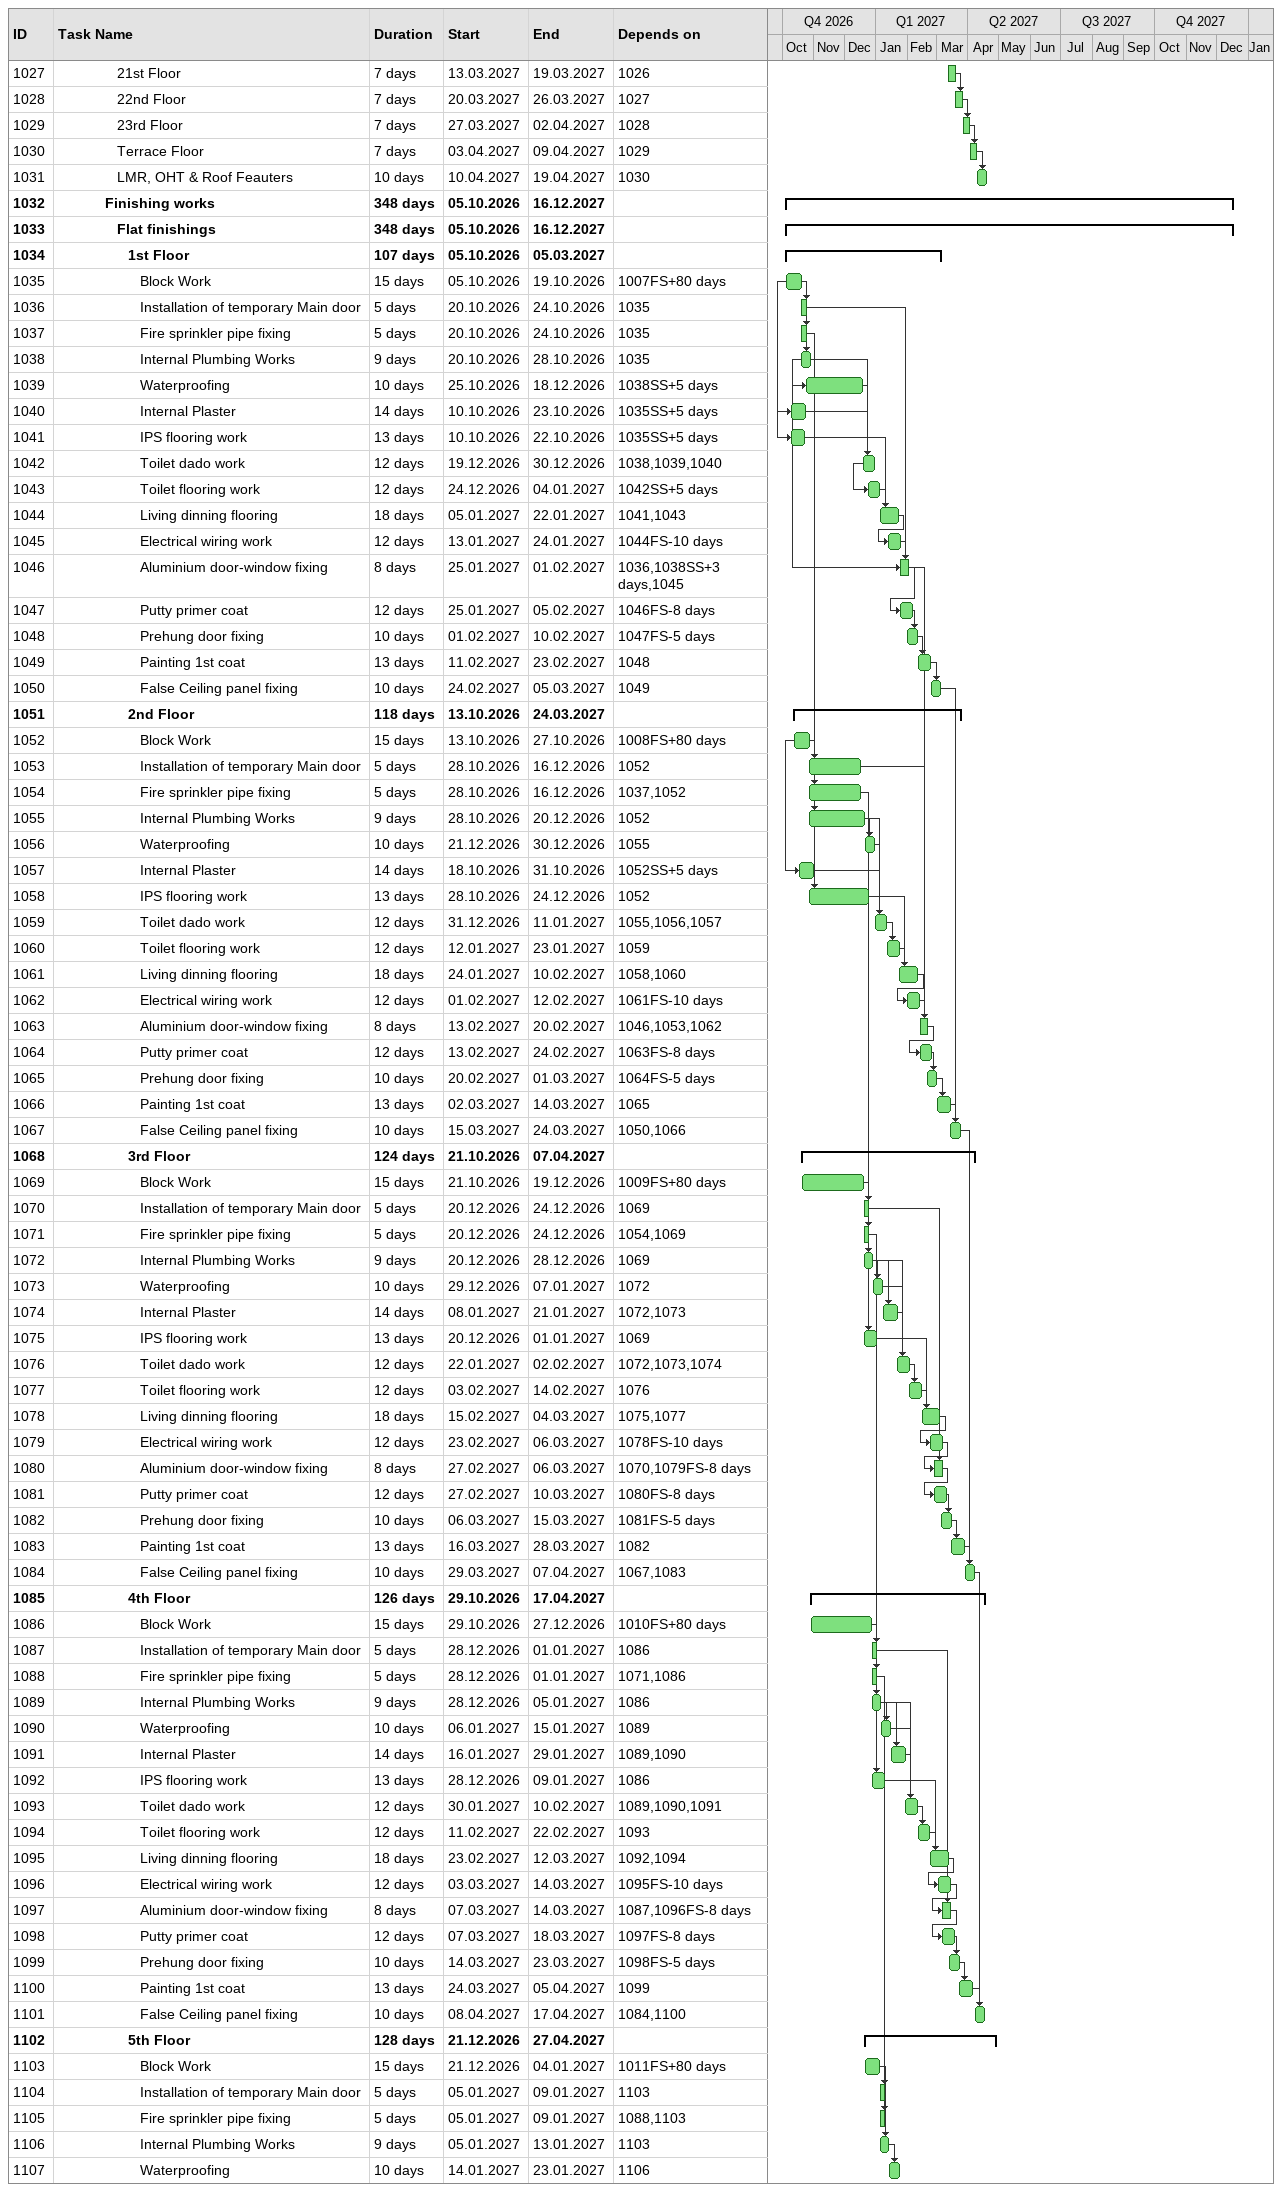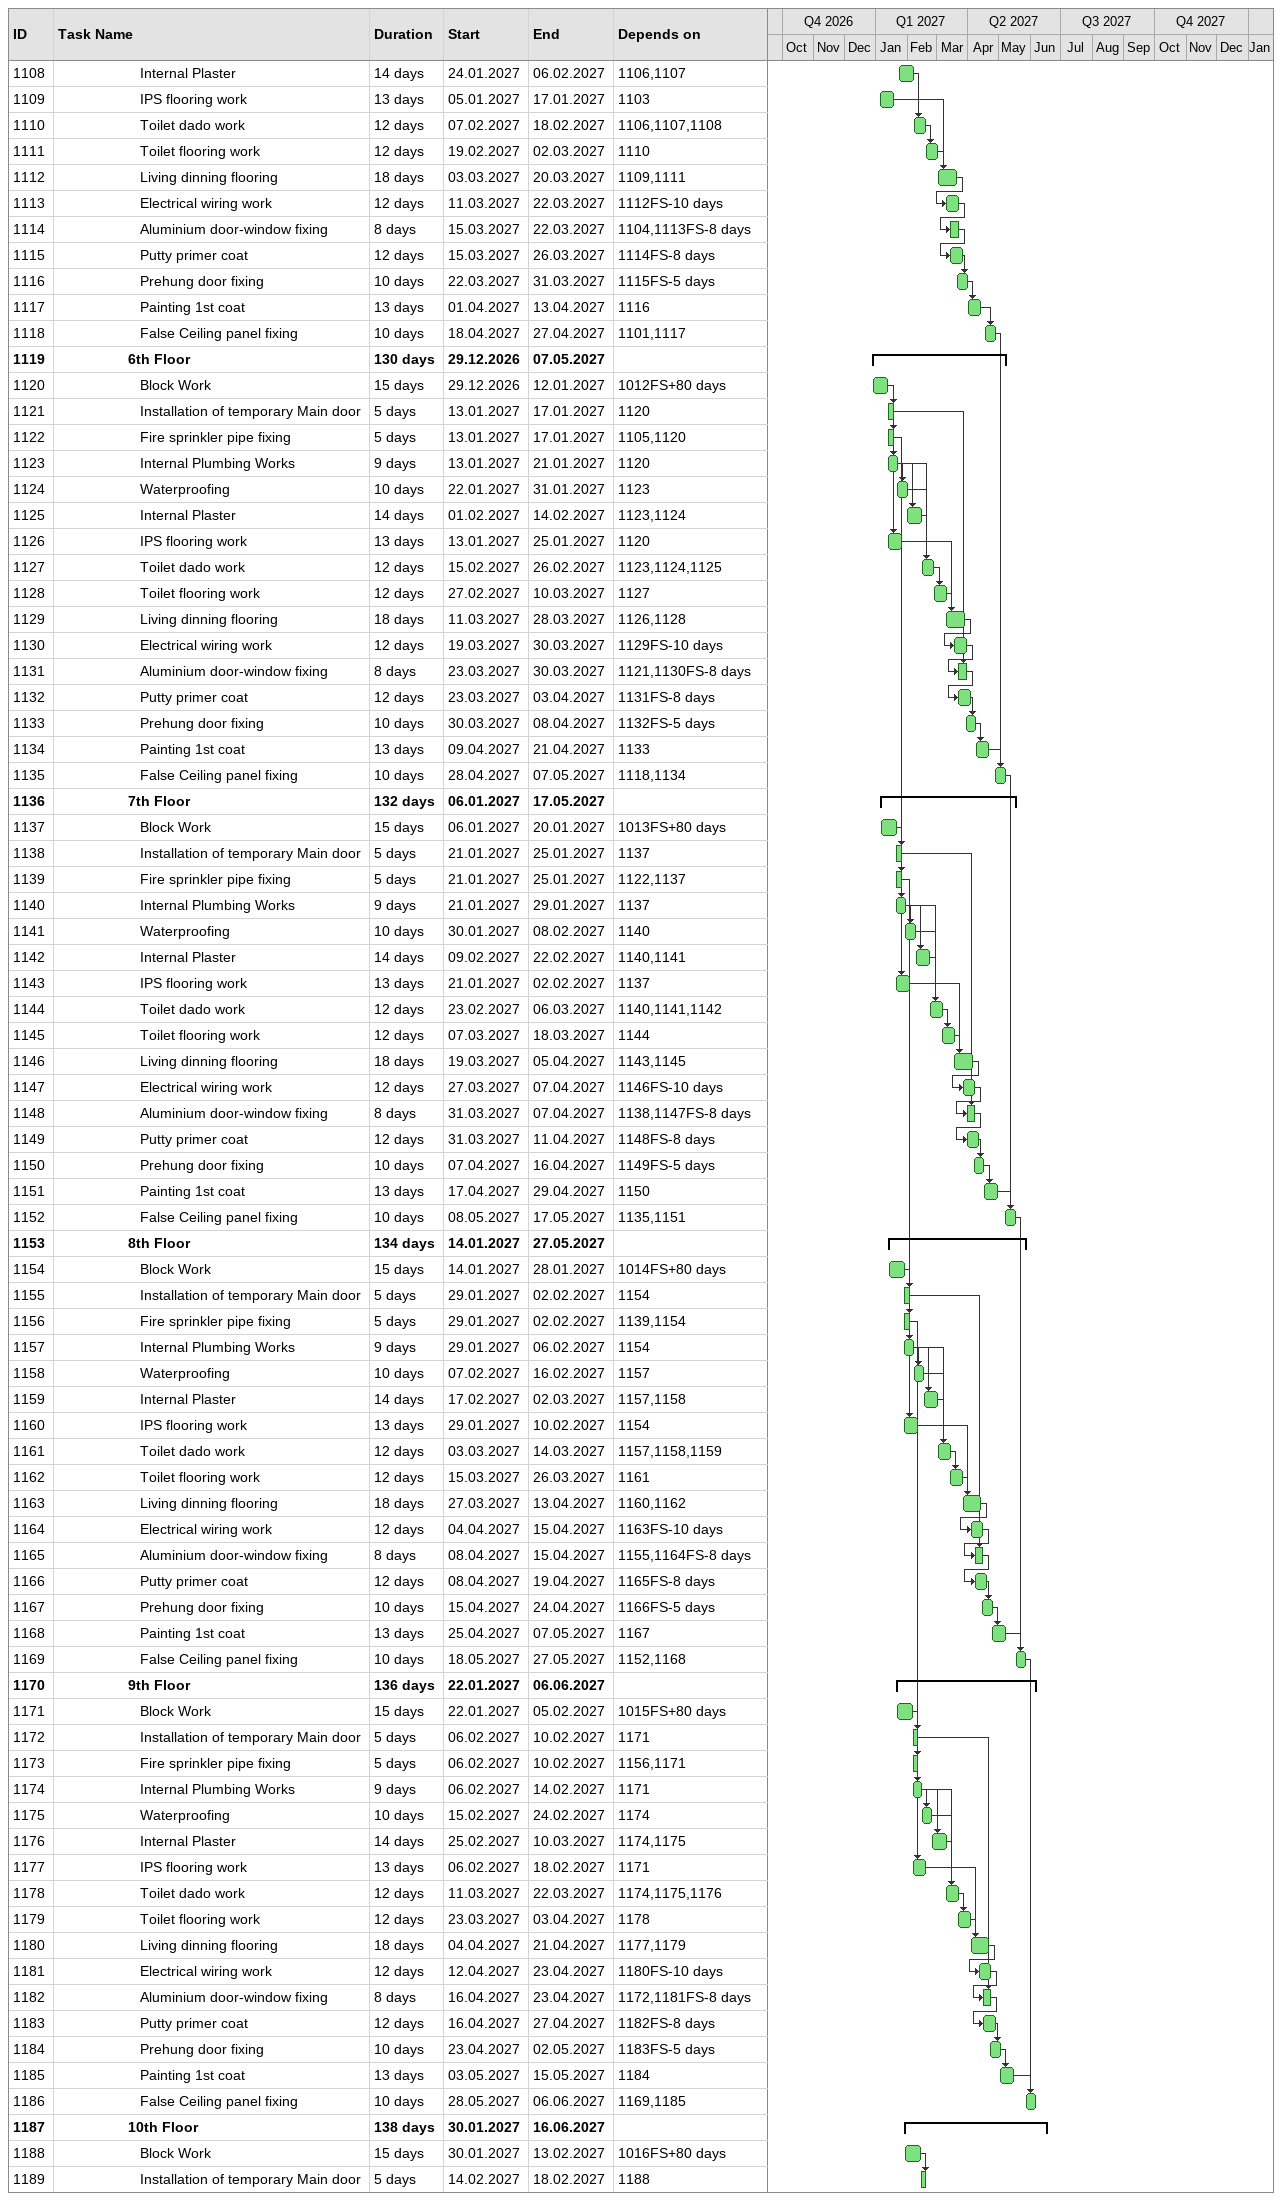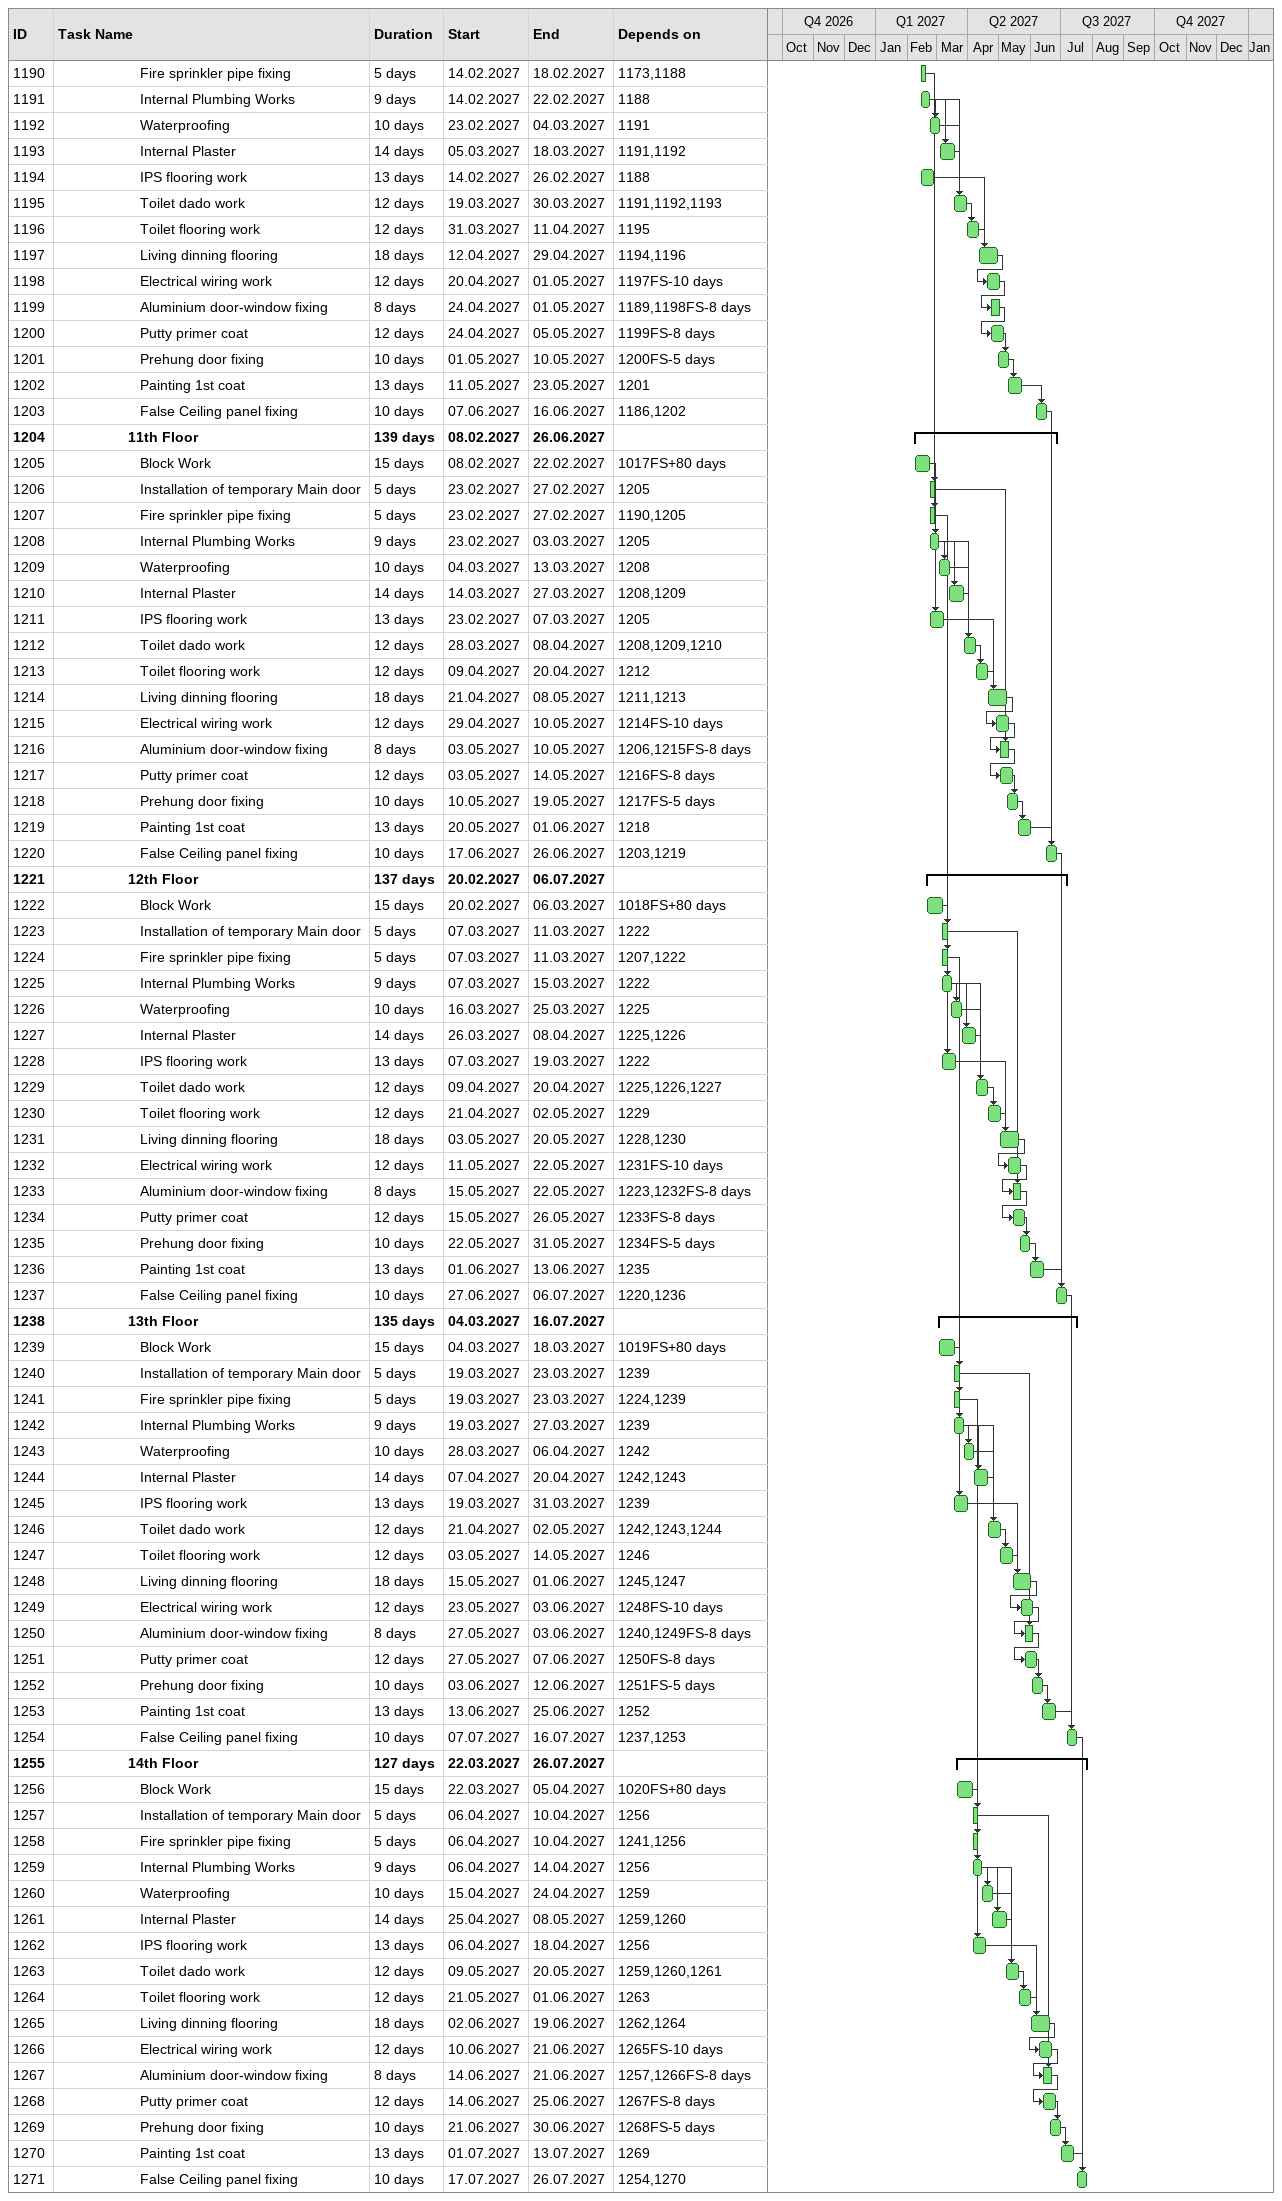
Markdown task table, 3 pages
| ID | Level | Task | Duration | Start | Finish | Predecessors |
|---|---|---|---|---|---|---|
| 1027 | 6 | 21st Floor | 7d | 2027-03-13 | 2027-03-19 | 1026 |
| 1028 | 6 | 22nd Floor | 7d | 2027-03-20 | 2027-03-26 | 1027 |
| 1029 | 6 | 23rd Floor | 7d | 2027-03-27 | 2027-04-02 | 1028 |
| 1030 | 6 | Terrace Floor | 7d | 2027-04-03 | 2027-04-09 | 1029 |
| 1031 | 6 | LMR, OHT & Roof Feauters | 10d | 2027-04-10 | 2027-04-19 | 1030 |
| 1032 | 5 | **Finishing works** | 348d | 2026-10-05 | 2027-12-16 |  |
| 1033 | 6 | **Flat finishings** | 348d | 2026-10-05 | 2027-12-16 |  |
| 1034 | 7 | **1st Floor** | 107d | 2026-10-05 | 2027-03-05 |  |
| 1035 | 8 | Block Work | 15d | 2026-10-05 | 2026-10-19 | 1007FS+80d |
| 1036 | 8 | Installation of temporary Main door | 5d | 2026-10-20 | 2026-10-24 | 1035 |
| 1037 | 8 | Fire sprinkler pipe fixing | 5d | 2026-10-20 | 2026-10-24 | 1035 |
| 1038 | 8 | Internal Plumbing Works | 9d | 2026-10-20 | 2026-10-28 | 1035 |
| 1039 | 8 | Waterproofing | 10d | 2026-10-25 | 2026-12-18 | 1038SS+5d |
| 1040 | 8 | Internal Plaster | 14d | 2026-10-10 | 2026-10-23 | 1035SS+5d |
| 1041 | 8 | IPS flooring work | 13d | 2026-10-10 | 2026-10-22 | 1035SS+5d |
| 1042 | 8 | Toilet dado work | 12d | 2026-12-19 | 2026-12-30 | 1038, 1039, 1040 |
| 1043 | 8 | Toilet flooring work | 12d | 2026-12-24 | 2027-01-04 | 1042SS+5d |
| 1044 | 8 | Living dinning flooring | 18d | 2027-01-05 | 2027-01-22 | 1041, 1043 |
| 1045 | 8 | Electrical wiring work | 12d | 2027-01-13 | 2027-01-24 | 1044FS-10d |
| 1046 | 8 | Aluminium door-window fixing | 8d | 2027-01-25 | 2027-02-01 | 1036, 1038SS+3d, 1045 |
| 1047 | 8 | Putty primer coat | 12d | 2027-01-25 | 2027-02-05 | 1046FS-8d |
| 1048 | 8 | Prehung door fixing | 10d | 2027-02-01 | 2027-02-10 | 1047FS-5d |
| 1049 | 8 | Painting 1st coat | 13d | 2027-02-11 | 2027-02-23 | 1048 |
| 1050 | 8 | False Ceiling panel fixing | 10d | 2027-02-24 | 2027-03-05 | 1049 |
| 1051 | 7 | **2nd Floor** | 118d | 2026-10-13 | 2027-03-24 |  |
| 1052 | 8 | Block Work | 15d | 2026-10-13 | 2026-10-27 | 1008FS+80d |
| 1053 | 8 | Installation of temporary Main door | 5d | 2026-10-28 | 2026-12-16 | 1052 |
| 1054 | 8 | Fire sprinkler pipe fixing | 5d | 2026-10-28 | 2026-12-16 | 1037, 1052 |
| 1055 | 8 | Internal Plumbing Works | 9d | 2026-10-28 | 2026-12-20 | 1052 |
| 1056 | 8 | Waterproofing | 10d | 2026-12-21 | 2026-12-30 | 1055 |
| 1057 | 8 | Internal Plaster | 14d | 2026-10-18 | 2026-10-31 | 1052SS+5d |
| 1058 | 8 | IPS flooring work | 13d | 2026-10-28 | 2026-12-24 | 1052 |
| 1059 | 8 | Toilet dado work | 12d | 2026-12-31 | 2027-01-11 | 1055, 1056, 1057 |
| 1060 | 8 | Toilet flooring work | 12d | 2027-01-12 | 2027-01-23 | 1059 |
| 1061 | 8 | Living dinning flooring | 18d | 2027-01-24 | 2027-02-10 | 1058, 1060 |
| 1062 | 8 | Electrical wiring work | 12d | 2027-02-01 | 2027-02-12 | 1061FS-10d |
| 1063 | 8 | Aluminium door-window fixing | 8d | 2027-02-13 | 2027-02-20 | 1046, 1053, 1062 |
| 1064 | 8 | Putty primer coat | 12d | 2027-02-13 | 2027-02-24 | 1063FS-8d |
| 1065 | 8 | Prehung door fixing | 10d | 2027-02-20 | 2027-03-01 | 1064FS-5d |
| 1066 | 8 | Painting 1st coat | 13d | 2027-03-02 | 2027-03-14 | 1065 |
| 1067 | 8 | False Ceiling panel fixing | 10d | 2027-03-15 | 2027-03-24 | 1050, 1066 |
| 1068 | 7 | **3rd Floor** | 124d | 2026-10-21 | 2027-04-07 |  |
| 1069 | 8 | Block Work | 15d | 2026-10-21 | 2026-12-19 | 1009FS+80d |
| 1070 | 8 | Installation of temporary Main door | 5d | 2026-12-20 | 2026-12-24 | 1069 |
| 1071 | 8 | Fire sprinkler pipe fixing | 5d | 2026-12-20 | 2026-12-24 | 1054, 1069 |
| 1072 | 8 | Internal Plumbing Works | 9d | 2026-12-20 | 2026-12-28 | 1069 |
| 1073 | 8 | Waterproofing | 10d | 2026-12-29 | 2027-01-07 | 1072 |
| 1074 | 8 | Internal Plaster | 14d | 2027-01-08 | 2027-01-21 | 1072, 1073 |
| 1075 | 8 | IPS flooring work | 13d | 2026-12-20 | 2027-01-01 | 1069 |
| 1076 | 8 | Toilet dado work | 12d | 2027-01-22 | 2027-02-02 | 1072, 1073, 1074 |
| 1077 | 8 | Toilet flooring work | 12d | 2027-02-03 | 2027-02-14 | 1076 |
| 1078 | 8 | Living dinning flooring | 18d | 2027-02-15 | 2027-03-04 | 1075, 1077 |
| 1079 | 8 | Electrical wiring work | 12d | 2027-02-23 | 2027-03-06 | 1078FS-10d |
| 1080 | 8 | Aluminium door-window fixing | 8d | 2027-02-27 | 2027-03-06 | 1070, 1079FS-8d |
| 1081 | 8 | Putty primer coat | 12d | 2027-02-27 | 2027-03-10 | 1080FS-8d |
| 1082 | 8 | Prehung door fixing | 10d | 2027-03-06 | 2027-03-15 | 1081FS-5d |
| 1083 | 8 | Painting 1st coat | 13d | 2027-03-16 | 2027-03-28 | 1082 |
| 1084 | 8 | False Ceiling panel fixing | 10d | 2027-03-29 | 2027-04-07 | 1067, 1083 |
| 1085 | 7 | **4th Floor** | 126d | 2026-10-29 | 2027-04-17 |  |
| 1086 | 8 | Block Work | 15d | 2026-10-29 | 2026-12-27 | 1010FS+80d |
| 1087 | 8 | Installation of temporary Main door | 5d | 2026-12-28 | 2027-01-01 | 1086 |
| 1088 | 8 | Fire sprinkler pipe fixing | 5d | 2026-12-28 | 2027-01-01 | 1071, 1086 |
| 1089 | 8 | Internal Plumbing Works | 9d | 2026-12-28 | 2027-01-05 | 1086 |
| 1090 | 8 | Waterproofing | 10d | 2027-01-06 | 2027-01-15 | 1089 |
| 1091 | 8 | Internal Plaster | 14d | 2027-01-16 | 2027-01-29 | 1089, 1090 |
| 1092 | 8 | IPS flooring work | 13d | 2026-12-28 | 2027-01-09 | 1086 |
| 1093 | 8 | Toilet dado work | 12d | 2027-01-30 | 2027-02-10 | 1089, 1090, 1091 |
| 1094 | 8 | Toilet flooring work | 12d | 2027-02-11 | 2027-02-22 | 1093 |
| 1095 | 8 | Living dinning flooring | 18d | 2027-02-23 | 2027-03-12 | 1092, 1094 |
| 1096 | 8 | Electrical wiring work | 12d | 2027-03-03 | 2027-03-14 | 1095FS-10d |
| 1097 | 8 | Aluminium door-window fixing | 8d | 2027-03-07 | 2027-03-14 | 1087, 1096FS-8d |
| 1098 | 8 | Putty primer coat | 12d | 2027-03-07 | 2027-03-18 | 1097FS-8d |
| 1099 | 8 | Prehung door fixing | 10d | 2027-03-14 | 2027-03-23 | 1098FS-5d |
| 1100 | 8 | Painting 1st coat | 13d | 2027-03-24 | 2027-04-05 | 1099 |
| 1101 | 8 | False Ceiling panel fixing | 10d | 2027-04-08 | 2027-04-17 | 1084, 1100 |
| 1102 | 7 | **5th Floor** | 128d | 2026-12-21 | 2027-04-27 |  |
| 1103 | 8 | Block Work | 15d | 2026-12-21 | 2027-01-04 | 1011FS+80d |
| 1104 | 8 | Installation of temporary Main door | 5d | 2027-01-05 | 2027-01-09 | 1103 |
| 1105 | 8 | Fire sprinkler pipe fixing | 5d | 2027-01-05 | 2027-01-09 | 1088, 1103 |
| 1106 | 8 | Internal Plumbing Works | 9d | 2027-01-05 | 2027-01-13 | 1103 |
| 1107 | 8 | Waterproofing | 10d | 2027-01-14 | 2027-01-23 | 1106 |
| 1108 | 8 | Internal Plaster | 14d | 2027-01-24 | 2027-02-06 | 1106, 1107 |
| 1109 | 8 | IPS flooring work | 13d | 2027-01-05 | 2027-01-17 | 1103 |
| 1110 | 8 | Toilet dado work | 12d | 2027-02-07 | 2027-02-18 | 1106, 1107, 1108 |
| 1111 | 8 | Toilet flooring work | 12d | 2027-02-19 | 2027-03-02 | 1110 |
| 1112 | 8 | Living dinning flooring | 18d | 2027-03-03 | 2027-03-20 | 1109, 1111 |
| 1113 | 8 | Electrical wiring work | 12d | 2027-03-11 | 2027-03-22 | 1112FS-10d |
| 1114 | 8 | Aluminium door-window fixing | 8d | 2027-03-15 | 2027-03-22 | 1104, 1113FS-8d |
| 1115 | 8 | Putty primer coat | 12d | 2027-03-15 | 2027-03-26 | 1114FS-8d |
| 1116 | 8 | Prehung door fixing | 10d | 2027-03-22 | 2027-03-31 | 1115FS-5d |
| 1117 | 8 | Painting 1st coat | 13d | 2027-04-01 | 2027-04-13 | 1116 |
| 1118 | 8 | False Ceiling panel fixing | 10d | 2027-04-18 | 2027-04-27 | 1101, 1117 |
| 1119 | 7 | **6th Floor** | 130d | 2026-12-29 | 2027-05-07 |  |
| 1120 | 8 | Block Work | 15d | 2026-12-29 | 2027-01-12 | 1012FS+80d |
| 1121 | 8 | Installation of temporary Main door | 5d | 2027-01-13 | 2027-01-17 | 1120 |
| 1122 | 8 | Fire sprinkler pipe fixing | 5d | 2027-01-13 | 2027-01-17 | 1105, 1120 |
| 1123 | 8 | Internal Plumbing Works | 9d | 2027-01-13 | 2027-01-21 | 1120 |
| 1124 | 8 | Waterproofing | 10d | 2027-01-22 | 2027-01-31 | 1123 |
| 1125 | 8 | Internal Plaster | 14d | 2027-02-01 | 2027-02-14 | 1123, 1124 |
| 1126 | 8 | IPS flooring work | 13d | 2027-01-13 | 2027-01-25 | 1120 |
| 1127 | 8 | Toilet dado work | 12d | 2027-02-15 | 2027-02-26 | 1123, 1124, 1125 |
| 1128 | 8 | Toilet flooring work | 12d | 2027-02-27 | 2027-03-10 | 1127 |
| 1129 | 8 | Living dinning flooring | 18d | 2027-03-11 | 2027-03-28 | 1126, 1128 |
| 1130 | 8 | Electrical wiring work | 12d | 2027-03-19 | 2027-03-30 | 1129FS-10d |
| 1131 | 8 | Aluminium door-window fixing | 8d | 2027-03-23 | 2027-03-30 | 1121, 1130FS-8d |
| 1132 | 8 | Putty primer coat | 12d | 2027-03-23 | 2027-04-03 | 1131FS-8d |
| 1133 | 8 | Prehung door fixing | 10d | 2027-03-30 | 2027-04-08 | 1132FS-5d |
| 1134 | 8 | Painting 1st coat | 13d | 2027-04-09 | 2027-04-21 | 1133 |
| 1135 | 8 | False Ceiling panel fixing | 10d | 2027-04-28 | 2027-05-07 | 1118, 1134 |
| 1136 | 7 | **7th Floor** | 132d | 2027-01-06 | 2027-05-17 |  |
| 1137 | 8 | Block Work | 15d | 2027-01-06 | 2027-01-20 | 1013FS+80d |
| 1138 | 8 | Installation of temporary Main door | 5d | 2027-01-21 | 2027-01-25 | 1137 |
| 1139 | 8 | Fire sprinkler pipe fixing | 5d | 2027-01-21 | 2027-01-25 | 1122, 1137 |
| 1140 | 8 | Internal Plumbing Works | 9d | 2027-01-21 | 2027-01-29 | 1137 |
| 1141 | 8 | Waterproofing | 10d | 2027-01-30 | 2027-02-08 | 1140 |
| 1142 | 8 | Internal Plaster | 14d | 2027-02-09 | 2027-02-22 | 1140, 1141 |
| 1143 | 8 | IPS flooring work | 13d | 2027-01-21 | 2027-02-02 | 1137 |
| 1144 | 8 | Toilet dado work | 12d | 2027-02-23 | 2027-03-06 | 1140, 1141, 1142 |
| 1145 | 8 | Toilet flooring work | 12d | 2027-03-07 | 2027-03-18 | 1144 |
| 1146 | 8 | Living dinning flooring | 18d | 2027-03-19 | 2027-04-05 | 1143, 1145 |
| 1147 | 8 | Electrical wiring work | 12d | 2027-03-27 | 2027-04-07 | 1146FS-10d |
| 1148 | 8 | Aluminium door-window fixing | 8d | 2027-03-31 | 2027-04-07 | 1138, 1147FS-8d |
| 1149 | 8 | Putty primer coat | 12d | 2027-03-31 | 2027-04-11 | 1148FS-8d |
| 1150 | 8 | Prehung door fixing | 10d | 2027-04-07 | 2027-04-16 | 1149FS-5d |
| 1151 | 8 | Painting 1st coat | 13d | 2027-04-17 | 2027-04-29 | 1150 |
| 1152 | 8 | False Ceiling panel fixing | 10d | 2027-05-08 | 2027-05-17 | 1135, 1151 |
| 1153 | 7 | **8th Floor** | 134d | 2027-01-14 | 2027-05-27 |  |
| 1154 | 8 | Block Work | 15d | 2027-01-14 | 2027-01-28 | 1014FS+80d |
| 1155 | 8 | Installation of temporary Main door | 5d | 2027-01-29 | 2027-02-02 | 1154 |
| 1156 | 8 | Fire sprinkler pipe fixing | 5d | 2027-01-29 | 2027-02-02 | 1139, 1154 |
| 1157 | 8 | Internal Plumbing Works | 9d | 2027-01-29 | 2027-02-06 | 1154 |
| 1158 | 8 | Waterproofing | 10d | 2027-02-07 | 2027-02-16 | 1157 |
| 1159 | 8 | Internal Plaster | 14d | 2027-02-17 | 2027-03-02 | 1157, 1158 |
| 1160 | 8 | IPS flooring work | 13d | 2027-01-29 | 2027-02-10 | 1154 |
| 1161 | 8 | Toilet dado work | 12d | 2027-03-03 | 2027-03-14 | 1157, 1158, 1159 |
| 1162 | 8 | Toilet flooring work | 12d | 2027-03-15 | 2027-03-26 | 1161 |
| 1163 | 8 | Living dinning flooring | 18d | 2027-03-27 | 2027-04-13 | 1160, 1162 |
| 1164 | 8 | Electrical wiring work | 12d | 2027-04-04 | 2027-04-15 | 1163FS-10d |
| 1165 | 8 | Aluminium door-window fixing | 8d | 2027-04-08 | 2027-04-15 | 1155, 1164FS-8d |
| 1166 | 8 | Putty primer coat | 12d | 2027-04-08 | 2027-04-19 | 1165FS-8d |
| 1167 | 8 | Prehung door fixing | 10d | 2027-04-15 | 2027-04-24 | 1166FS-5d |
| 1168 | 8 | Painting 1st coat | 13d | 2027-04-25 | 2027-05-07 | 1167 |
| 1169 | 8 | False Ceiling panel fixing | 10d | 2027-05-18 | 2027-05-27 | 1152, 1168 |
| 1170 | 7 | **9th Floor** | 136d | 2027-01-22 | 2027-06-06 |  |
| 1171 | 8 | Block Work | 15d | 2027-01-22 | 2027-02-05 | 1015FS+80d |
| 1172 | 8 | Installation of temporary Main door | 5d | 2027-02-06 | 2027-02-10 | 1171 |
| 1173 | 8 | Fire sprinkler pipe fixing | 5d | 2027-02-06 | 2027-02-10 | 1156, 1171 |
| 1174 | 8 | Internal Plumbing Works | 9d | 2027-02-06 | 2027-02-14 | 1171 |
| 1175 | 8 | Waterproofing | 10d | 2027-02-15 | 2027-02-24 | 1174 |
| 1176 | 8 | Internal Plaster | 14d | 2027-02-25 | 2027-03-10 | 1174, 1175 |
| 1177 | 8 | IPS flooring work | 13d | 2027-02-06 | 2027-02-18 | 1171 |
| 1178 | 8 | Toilet dado work | 12d | 2027-03-11 | 2027-03-22 | 1174, 1175, 1176 |
| 1179 | 8 | Toilet flooring work | 12d | 2027-03-23 | 2027-04-03 | 1178 |
| 1180 | 8 | Living dinning flooring | 18d | 2027-04-04 | 2027-04-21 | 1177, 1179 |
| 1181 | 8 | Electrical wiring work | 12d | 2027-04-12 | 2027-04-23 | 1180FS-10d |
| 1182 | 8 | Aluminium door-window fixing | 8d | 2027-04-16 | 2027-04-23 | 1172, 1181FS-8d |
| 1183 | 8 | Putty primer coat | 12d | 2027-04-16 | 2027-04-27 | 1182FS-8d |
| 1184 | 8 | Prehung door fixing | 10d | 2027-04-23 | 2027-05-02 | 1183FS-5d |
| 1185 | 8 | Painting 1st coat | 13d | 2027-05-03 | 2027-05-15 | 1184 |
| 1186 | 8 | False Ceiling panel fixing | 10d | 2027-05-28 | 2027-06-06 | 1169, 1185 |
| 1187 | 7 | **10th Floor** | 138d | 2027-01-30 | 2027-06-16 |  |
| 1188 | 8 | Block Work | 15d | 2027-01-30 | 2027-02-13 | 1016FS+80d |
| 1189 | 8 | Installation of temporary Main door | 5d | 2027-02-14 | 2027-02-18 | 1188 |
| 1190 | 8 | Fire sprinkler pipe fixing | 5d | 2027-02-14 | 2027-02-18 | 1173, 1188 |
| 1191 | 8 | Internal Plumbing Works | 9d | 2027-02-14 | 2027-02-22 | 1188 |
| 1192 | 8 | Waterproofing | 10d | 2027-02-23 | 2027-03-04 | 1191 |
| 1193 | 8 | Internal Plaster | 14d | 2027-03-05 | 2027-03-18 | 1191, 1192 |
| 1194 | 8 | IPS flooring work | 13d | 2027-02-14 | 2027-02-26 | 1188 |
| 1195 | 8 | Toilet dado work | 12d | 2027-03-19 | 2027-03-30 | 1191, 1192, 1193 |
| 1196 | 8 | Toilet flooring work | 12d | 2027-03-31 | 2027-04-11 | 1195 |
| 1197 | 8 | Living dinning flooring | 18d | 2027-04-12 | 2027-04-29 | 1194, 1196 |
| 1198 | 8 | Electrical wiring work | 12d | 2027-04-20 | 2027-05-01 | 1197FS-10d |
| 1199 | 8 | Aluminium door-window fixing | 8d | 2027-04-24 | 2027-05-01 | 1189, 1198FS-8d |
| 1200 | 8 | Putty primer coat | 12d | 2027-04-24 | 2027-05-05 | 1199FS-8d |
| 1201 | 8 | Prehung door fixing | 10d | 2027-05-01 | 2027-05-10 | 1200FS-5d |
| 1202 | 8 | Painting 1st coat | 13d | 2027-05-11 | 2027-05-23 | 1201 |
| 1203 | 8 | False Ceiling panel fixing | 10d | 2027-06-07 | 2027-06-16 | 1186, 1202 |
| 1204 | 7 | **11th Floor** | 139d | 2027-02-08 | 2027-06-26 |  |
| 1205 | 8 | Block Work | 15d | 2027-02-08 | 2027-02-22 | 1017FS+80d |
| 1206 | 8 | Installation of temporary Main door | 5d | 2027-02-23 | 2027-02-27 | 1205 |
| 1207 | 8 | Fire sprinkler pipe fixing | 5d | 2027-02-23 | 2027-02-27 | 1190, 1205 |
| 1208 | 8 | Internal Plumbing Works | 9d | 2027-02-23 | 2027-03-03 | 1205 |
| 1209 | 8 | Waterproofing | 10d | 2027-03-04 | 2027-03-13 | 1208 |
| 1210 | 8 | Internal Plaster | 14d | 2027-03-14 | 2027-03-27 | 1208, 1209 |
| 1211 | 8 | IPS flooring work | 13d | 2027-02-23 | 2027-03-07 | 1205 |
| 1212 | 8 | Toilet dado work | 12d | 2027-03-28 | 2027-04-08 | 1208, 1209, 1210 |
| 1213 | 8 | Toilet flooring work | 12d | 2027-04-09 | 2027-04-20 | 1212 |
| 1214 | 8 | Living dinning flooring | 18d | 2027-04-21 | 2027-05-08 | 1211, 1213 |
| 1215 | 8 | Electrical wiring work | 12d | 2027-04-29 | 2027-05-10 | 1214FS-10d |
| 1216 | 8 | Aluminium door-window fixing | 8d | 2027-05-03 | 2027-05-10 | 1206, 1215FS-8d |
| 1217 | 8 | Putty primer coat | 12d | 2027-05-03 | 2027-05-14 | 1216FS-8d |
| 1218 | 8 | Prehung door fixing | 10d | 2027-05-10 | 2027-05-19 | 1217FS-5d |
| 1219 | 8 | Painting 1st coat | 13d | 2027-05-20 | 2027-06-01 | 1218 |
| 1220 | 8 | False Ceiling panel fixing | 10d | 2027-06-17 | 2027-06-26 | 1203, 1219 |
| 1221 | 7 | **12th Floor** | 137d | 2027-02-20 | 2027-07-06 |  |
| 1222 | 8 | Block Work | 15d | 2027-02-20 | 2027-03-06 | 1018FS+80d |
| 1223 | 8 | Installation of temporary Main door | 5d | 2027-03-07 | 2027-03-11 | 1222 |
| 1224 | 8 | Fire sprinkler pipe fixing | 5d | 2027-03-07 | 2027-03-11 | 1207, 1222 |
| 1225 | 8 | Internal Plumbing Works | 9d | 2027-03-07 | 2027-03-15 | 1222 |
| 1226 | 8 | Waterproofing | 10d | 2027-03-16 | 2027-03-25 | 1225 |
| 1227 | 8 | Internal Plaster | 14d | 2027-03-26 | 2027-04-08 | 1225, 1226 |
| 1228 | 8 | IPS flooring work | 13d | 2027-03-07 | 2027-03-19 | 1222 |
| 1229 | 8 | Toilet dado work | 12d | 2027-04-09 | 2027-04-20 | 1225, 1226, 1227 |
| 1230 | 8 | Toilet flooring work | 12d | 2027-04-21 | 2027-05-02 | 1229 |
| 1231 | 8 | Living dinning flooring | 18d | 2027-05-03 | 2027-05-20 | 1228, 1230 |
| 1232 | 8 | Electrical wiring work | 12d | 2027-05-11 | 2027-05-22 | 1231FS-10d |
| 1233 | 8 | Aluminium door-window fixing | 8d | 2027-05-15 | 2027-05-22 | 1223, 1232FS-8d |
| 1234 | 8 | Putty primer coat | 12d | 2027-05-15 | 2027-05-26 | 1233FS-8d |
| 1235 | 8 | Prehung door fixing | 10d | 2027-05-22 | 2027-05-31 | 1234FS-5d |
| 1236 | 8 | Painting 1st coat | 13d | 2027-06-01 | 2027-06-13 | 1235 |
| 1237 | 8 | False Ceiling panel fixing | 10d | 2027-06-27 | 2027-07-06 | 1220, 1236 |
| 1238 | 7 | **13th Floor** | 135d | 2027-03-04 | 2027-07-16 |  |
| 1239 | 8 | Block Work | 15d | 2027-03-04 | 2027-03-18 | 1019FS+80d |
| 1240 | 8 | Installation of temporary Main door | 5d | 2027-03-19 | 2027-03-23 | 1239 |
| 1241 | 8 | Fire sprinkler pipe fixing | 5d | 2027-03-19 | 2027-03-23 | 1224, 1239 |
| 1242 | 8 | Internal Plumbing Works | 9d | 2027-03-19 | 2027-03-27 | 1239 |
| 1243 | 8 | Waterproofing | 10d | 2027-03-28 | 2027-04-06 | 1242 |
| 1244 | 8 | Internal Plaster | 14d | 2027-04-07 | 2027-04-20 | 1242, 1243 |
| 1245 | 8 | IPS flooring work | 13d | 2027-03-19 | 2027-03-31 | 1239 |
| 1246 | 8 | Toilet dado work | 12d | 2027-04-21 | 2027-05-02 | 1242, 1243, 1244 |
| 1247 | 8 | Toilet flooring work | 12d | 2027-05-03 | 2027-05-14 | 1246 |
| 1248 | 8 | Living dinning flooring | 18d | 2027-05-15 | 2027-06-01 | 1245, 1247 |
| 1249 | 8 | Electrical wiring work | 12d | 2027-05-23 | 2027-06-03 | 1248FS-10d |
| 1250 | 8 | Aluminium door-window fixing | 8d | 2027-05-27 | 2027-06-03 | 1240, 1249FS-8d |
| 1251 | 8 | Putty primer coat | 12d | 2027-05-27 | 2027-06-07 | 1250FS-8d |
| 1252 | 8 | Prehung door fixing | 10d | 2027-06-03 | 2027-06-12 | 1251FS-5d |
| 1253 | 8 | Painting 1st coat | 13d | 2027-06-13 | 2027-06-25 | 1252 |
| 1254 | 8 | False Ceiling panel fixing | 10d | 2027-07-07 | 2027-07-16 | 1237, 1253 |
| 1255 | 7 | **14th Floor** | 127d | 2027-03-22 | 2027-07-26 |  |
| 1256 | 8 | Block Work | 15d | 2027-03-22 | 2027-04-05 | 1020FS+80d |
| 1257 | 8 | Installation of temporary Main door | 5d | 2027-04-06 | 2027-04-10 | 1256 |
| 1258 | 8 | Fire sprinkler pipe fixing | 5d | 2027-04-06 | 2027-04-10 | 1241, 1256 |
| 1259 | 8 | Internal Plumbing Works | 9d | 2027-04-06 | 2027-04-14 | 1256 |
| 1260 | 8 | Waterproofing | 10d | 2027-04-15 | 2027-04-24 | 1259 |
| 1261 | 8 | Internal Plaster | 14d | 2027-04-25 | 2027-05-08 | 1259, 1260 |
| 1262 | 8 | IPS flooring work | 13d | 2027-04-06 | 2027-04-18 | 1256 |
| 1263 | 8 | Toilet dado work | 12d | 2027-05-09 | 2027-05-20 | 1259, 1260, 1261 |
| 1264 | 8 | Toilet flooring work | 12d | 2027-05-21 | 2027-06-01 | 1263 |
| 1265 | 8 | Living dinning flooring | 18d | 2027-06-02 | 2027-06-19 | 1262, 1264 |
| 1266 | 8 | Electrical wiring work | 12d | 2027-06-10 | 2027-06-21 | 1265FS-10d |
| 1267 | 8 | Aluminium door-window fixing | 8d | 2027-06-14 | 2027-06-21 | 1257, 1266FS-8d |
| 1268 | 8 | Putty primer coat | 12d | 2027-06-14 | 2027-06-25 | 1267FS-8d |
| 1269 | 8 | Prehung door fixing | 10d | 2027-06-21 | 2027-06-30 | 1268FS-5d |
| 1270 | 8 | Painting 1st coat | 13d | 2027-07-01 | 2027-07-13 | 1269 |
| 1271 | 8 | False Ceiling panel fixing | 10d | 2027-07-17 | 2027-07-26 | 1254, 1270 |
